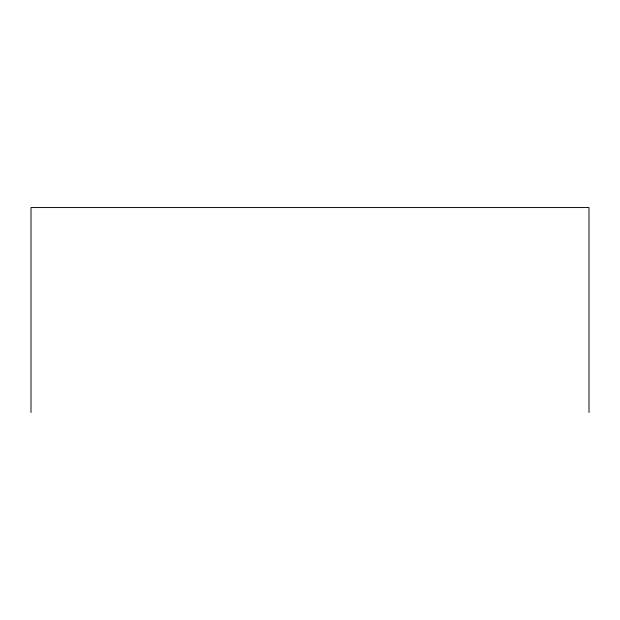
<?xml version="1.0" encoding="UTF-8"?>
<svg xmlns="http://www.w3.org/2000/svg" width="620" height="620" viewBox="0 0 620 620"><rect width="100%" height="100%" fill="white"/><g stroke="black" fill="none" stroke-linecap="round" stroke-linejoin="round"><path stroke-width="0.93" d="M589 412.447L589 207.553L31 207.553L31 412.447"/></g></svg>
